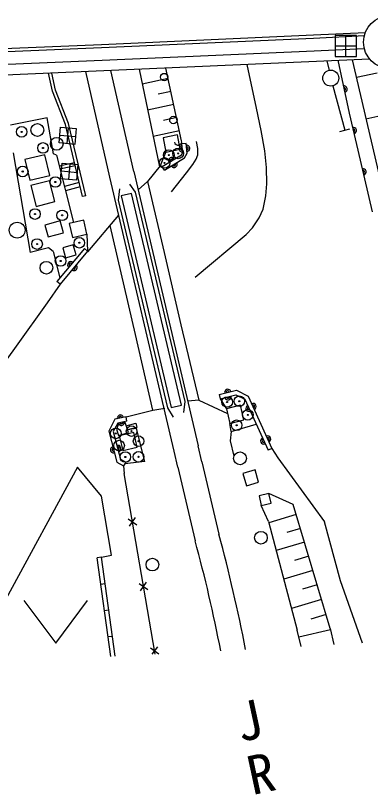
# Model space of a CAD drawing. Units: millimetres, scale not verified. Extents: x 40000 to 680000, y 20000 to 380000.
# Drawn here: x 338980 to 355710, y 235966 to 272651 of the extents above; entities that cross this region are included whole.
import ezdxf
from ezdxf.enums import TextEntityAlignment as Align

# ---------------------------------------------------------------- set-up
doc = ezdxf.new("R2010")
doc.units = ezdxf.units.MM
doc.header["$LTSCALE"] = 1000
doc.header["$PDMODE"] = 32
doc.header["$PDSIZE"] = 500
for name, color, linetype, lineweight in [('M-BGD', 7, 'Continuous', 25), ('M-BMK-HTXT', 7, 'Continuous', 13), ('M-BMK-OTRS', 5, 'Continuous', 25), ('M-BMK-ROW', 30, 'Continuous', 25), ('M-STR-STR1', 1, 'Continuous', 25), ('M-STR-STRC', 7, 'Continuous', 25)]:
    doc.layers.add(name, color=color, linetype=linetype, lineweight=lineweight)
doc.styles.add('ＭＳ ゴシック', font='')
doc.styles.get('ＭＳ ゴシック').set_extended_font_data('MS Gothic')

msp = doc.modelspace()

# ---------------------------------------------------------------- linework, layer by layer
at = {"layer": 'M-BGD'}
for p, q in [((353658, 270521), (353758, 270071)), ((354172, 270546), (354708, 268051)), ((343418, 265045), (342297, 270012)), ((344548, 265306), (343475, 270062)), ((344802, 270122), (345763, 265533)), ((346810, 266757), (346071, 270179)), ((350336, 268285), (349894, 270350)), ((340721, 269093), (340540, 269939)), ((340865, 269135), (340692, 269945)), ((346177, 269690), (344948, 269425)), ((356025, 269946), (355049, 269727)), ((353937, 269343), (354502, 267253)), ((341326, 267520), (340721, 269093)), ((341470, 267566), (340865, 269135)), ((346309, 269075), (345695, 268943)), ((346442, 268461), (345206, 268194)), ((350555, 267238), (350336, 268285)), ((340471, 267839), (338744, 267496)), ((340772, 266140), (340471, 267839)), ((346576, 267843), (345957, 267709)), ((354708, 268051), (355233, 265839)), ((356476, 267998), (355500, 267778)), ((342140, 264122), (341326, 267520)), ((342286, 264157), (341470, 267566)), ((341028, 266652), (341093, 267399)), ((341093, 267399), (341841, 267333)), ((341467, 267366), (341402, 266619)), ((341841, 267333), (341775, 266586)), ((346709, 267224), (345465, 266956)), ((350732, 266279), (350555, 267238)), ((354261, 267187), (354744, 267318)), ((341061, 267025), (341808, 266960)), ((346607, 267038), (345931, 266900)), ((345931, 266900), (346069, 266224)), ((346745, 266362), (346607, 267038)), ((347576, 266391), (347515, 266724)), ((341775, 266586), (341028, 266652)), ((346069, 266224), (346745, 266362)), ((346745, 266362), (346846, 266381)), ((347021, 266629), (346821, 266608)), ((346864, 266208), (346821, 266608)), ((347070, 266165), (347021, 266629)), ((347578, 266097), (347576, 266391)), ((338869, 266181), (339667, 261487)), ((340359, 266089), (339415, 265865)), ((340590, 265116), (340359, 266089)), ((340903, 266081), (340772, 266140)), ((340903, 266081), (341705, 262908)), ((346069, 266227), (345797, 265575)), ((345891, 265538), (346798, 266091)), ((346798, 266091), (346864, 266208)), ((346946, 265947), (347070, 266165)), ((347501, 265881), (347578, 266097)), ((350814, 265493), (350732, 266279)), ((339415, 265865), (339646, 264892)), ((341758, 265714), (341035, 265557)), ((341105, 264959), (341170, 265706)), ((341170, 265706), (341917, 265641)), ((341544, 265674), (341478, 264927)), ((341917, 265641), (341852, 264894)), ((345996, 265367), (346946, 265947)), ((347032, 265242), (347338, 265630)), ((347338, 265630), (347501, 265881)), ((355233, 265839), (355785, 263408)), ((341793, 265569), (341072, 265412)), ((341138, 265333), (341885, 265267)), ((344548, 265306), (347588, 252391)), ((345797, 265575), (345204, 264828)), ((345891, 265538), (345797, 265575)), ((345996, 265367), (345891, 265538)), ((346332, 264346), (347032, 265242)), ((350831, 264726), (350814, 265493)), ((339646, 264892), (340590, 265116)), ((340580, 264865), (339698, 264642)), ((340828, 263886), (340580, 264865)), ((341852, 264894), (341105, 264959)), ((346458, 252132), (343418, 265045)), ((339698, 264642), (339946, 263663)), ((341981, 264785), (341279, 264593)), ((342028, 264591), (341328, 264399)), ((344631, 264331), (344372, 264712)), ((345204, 264828), (344753, 264436)), ((345204, 264828), (345980, 261488)), ((350780, 264154), (350831, 264726)), ((342286, 264157), (342140, 264122)), ((343878, 264494), (343811, 263962)), ((344453, 264275), (343961, 264164)), ((343961, 264164), (346320, 254186)), ((346801, 254297), (344453, 264275)), ((346976, 254477), (344631, 264331)), ((350645, 263535), (350780, 264154)), ((339946, 263663), (340828, 263886)), ((343811, 263962), (346141, 254183)), ((350463, 263127), (350645, 263535)), ((342389, 261517), (343841, 263248)), ((350144, 262658), (350463, 263127)), ((341079, 262983), (340366, 262784)), ((340366, 262784), (340522, 262226)), ((341235, 262424), (341079, 262983)), ((342193, 263021), (341511, 262863)), ((341511, 262863), (341664, 262201)), ((342346, 262358), (342193, 263021)), ((344633, 257626), (343438, 262767)), ((340522, 262226), (341235, 262424)), ((341664, 262201), (342346, 262358)), ((342346, 262358), (342376, 261557)), ((347445, 260335), (349854, 262343)), ((349854, 262343), (350144, 262658)), ((340529, 261711), (339667, 261487)), ((340749, 261538), (340529, 261711)), ((342222, 261684), (340924, 260121)), ((341703, 261859), (341203, 261716)), ((341203, 261716), (341337, 261245)), ((341837, 261388), (341703, 261859)), ((342376, 261557), (342222, 261684)), ((340749, 261538), (341074, 260301)), ((342376, 261557), (341078, 259993)), ((341337, 261245), (341837, 261388)), ((342389, 261517), (342376, 261557)), ((345980, 261488), (346768, 258087)), ((341078, 259993), (340924, 260121)), ((341078, 259993), (340469, 259119)), ((340469, 259119), (339014, 257074)), ((346768, 258087), (347622, 254540)), ((345457, 254070), (344633, 257626)), ((339014, 257074), (337571, 255109)), ((348578, 254798), (349389, 255003)), ((349389, 255003), (349946, 254728)), ((348578, 254798), (348627, 254604)), ((348627, 254604), (349367, 254791)), ((348627, 254604), (348918, 254134)), ((349367, 254791), (349793, 254580)), ((349946, 254728), (351065, 252258)), ((346320, 254186), (346801, 254297)), ((346911, 253960), (346976, 254477)), ((347622, 254540), (347095, 254489)), ((347622, 254540), (348973, 253908)), ((349579, 254294), (348918, 254134)), ((349746, 253603), (349579, 254294)), ((349793, 254580), (350882, 252176)), ((344318, 253780), (345457, 254070)), ((345457, 254070), (346011, 254162)), ((346141, 254183), (346412, 253742)), ((348918, 254134), (349085, 253444)), ((343662, 253634), (343371, 253082)), ((344188, 253745), (343662, 253634)), ((344229, 253549), (343795, 253458)), ((344188, 253745), (344318, 253780)), ((344229, 253549), (344188, 253745)), ((349085, 253444), (349746, 253603)), ((343795, 253458), (343584, 253058)), ((343820, 253379), (343744, 253165)), ((343744, 253165), (343827, 252867)), ((344143, 253481), (343820, 253379)), ((344306, 253014), (344143, 253481)), ((344197, 253326), (344648, 253451)), ((344686, 253196), (344260, 253145)), ((344692, 253256), (344320, 253153)), ((344648, 253451), (344692, 253256)), ((345068, 251640), (344686, 253196)), ((349148, 253058), (349085, 253444)), ((349148, 253058), (350327, 253401)), ((343371, 253082), (343756, 251619)), ((343584, 253058), (343928, 251751)), ((343827, 252867), (344306, 253014)), ((344554, 253019), (343864, 252853)), ((343864, 252853), (344029, 252163)), ((344719, 252328), (344554, 253019)), ((349148, 253058), (349099, 252619)), ((347758, 251632), (347588, 252391)), ((349099, 252619), (349269, 251898)), ((344029, 252163), (344719, 252328)), ((346625, 251380), (346458, 252132)), ((351065, 252258), (350882, 252176)), ((351065, 252258), (351343, 251823)), ((343928, 251751), (344172, 251613)), ((351343, 251823), (353541, 248813)), ((341905, 251384), (338517, 245163)), ((343032, 250020), (341905, 251384)), ((343756, 251619), (344073, 251439)), ((344172, 251613), (344073, 251439)), ((344073, 251439), (344102, 251084)), ((345068, 251640), (344125, 251531)), ((346625, 251380), (347447, 247917)), ((347758, 251632), (348566, 248221)), ((345562, 242572), (344102, 251084)), ((350274, 251249), (349697, 251085)), ((349697, 251085), (349861, 250508)), ((350438, 250672), (350274, 251249)), ((349861, 250508), (350438, 250672)), ((343506, 247234), (343032, 250020)), ((350917, 250142), (350459, 250036)), ((350459, 250036), (350566, 249578)), ((351024, 249685), (350917, 250142)), ((352073, 249624), (350918, 250141)), ((350566, 249578), (351024, 249685)), ((350908, 248814), (350566, 249578)), ((353813, 243775), (352073, 249624)), ((352215, 249145), (350922, 248761)), ((344291, 248946), (344695, 248661)), ((344350, 248601), (344636, 249006)), ((350908, 248814), (352258, 243699)), ((354304, 246024), (353541, 248813)), ((352407, 248499), (351761, 248306)), ((352600, 247852), (351267, 247456)), ((343025, 247139), (342827, 247112)), ((343470, 242460), (342827, 247112)), ((343025, 247139), (343506, 247234)), ((343671, 242471), (343025, 247139)), ((352798, 247186), (352131, 246987)), ((352996, 246519), (351622, 246110)), ((342998, 245874), (343196, 245901)), ((344813, 245906), (345217, 245620)), ((344872, 245561), (345158, 245965)), ((353201, 245832), (352513, 245627)), ((355338, 243094), (354304, 246024)), ((339377, 245098), (340877, 243098)), ((340877, 243098), (342377, 245098)), ((353405, 245144), (351988, 244723)), ((343169, 244635), (343368, 244663)), ((353616, 244436), (352907, 244225)), ((352443, 242939), (352258, 243699)), ((353824, 243726), (352336, 243380)), ((353813, 243775), (353988, 243022)), ((343341, 243397), (343539, 243424)), ((345334, 242866), (345737, 242581)), ((345425, 242565), (345679, 242925))]:
    msp.add_line(p, q, dxfattribs=at)
msp.add_lwpolyline([(316460, 269539), (323039, 269752), (333052, 270127), (343059, 270543), (353062, 270992), (355421, 271105)], dxfattribs=at)
for centre, radius in [((353839, 269705), 375), ((345984, 269754), 175), ((346421, 267731), 175), ((340006, 267261), 300), ((339266, 267173), 25), ((340923, 266611), 300), ((340273, 266415), 25), ((346206, 266080), 25), ((346646, 266160), 25), ((346005, 265710), 25), ((339316, 265308), 25), ((340856, 264812), 25), ((339895, 263302), 25), ((341176, 263243), 25), ((339054, 262543), 375), ((341987, 261950), 25), ((339994, 261890), 25), ((340435, 260775), 300), ((341104, 261092), 25), ((348954, 254450), 25), ((349529, 254486), 25), ((349929, 253844), 25), ((349403, 253355), 25), ((343708, 252971), 25), ((344450, 253080), 25), ((343861, 252396), 25), ((344778, 252604), 25), ((349561, 251796), 300), ((344155, 251860), 25), ((344773, 251868), 25), ((350545, 248058), 300), ((345433, 246791), 300)]:
    msp.add_circle(centre, radius, dxfattribs=at)
for centre, radius, start, end in [((354464, 269189), 150, 282.126, 102.1187), ((354464, 269189), 75, 282.1296, 102.1127), ((354901, 267238), 150, 283.3387, 103.3387), ((354901, 267238), 75, 283.3417, 103.3321), ((346639, 266720), 175, 192.1827, 12.1745), ((346846, 266376), 150, 96.1832, 276.1809), ((346846, 266376), 75, 96.1905, 276.171), ((347045, 266397), 150, 276.0733, 96.077), ((347045, 266397), 75, 276.0632, 96.0751), ((346345, 265815), 150, 31.3807, 211.375), ((346345, 265815), 75, 31.3771, 211.377), ((346449, 265644), 150, 211.3759, 31.3866), ((346449, 265644), 75, 211.3885, 31.3824), ((355357, 265291), 150, 282.7988, 102.7988), ((355357, 265291), 75, 282.8073, 102.7927), ((341583, 260915), 150, 50.3013, 230.2934), ((341583, 260915), 75, 50.3005, 230.3122), ((341737, 260787), 150, 230.297, 50.305), ((341737, 260787), 75, 230.2973, 50.2973), ((348984, 254900), 150, 14.1823, 194.1883), ((348984, 254900), 75, 14.1826, 194.1849), ((348997, 254697), 150, 194.182, 14.182), ((348997, 254697), 75, 194.1764, 14.1813), ((349988, 254151), 150, 114.3792, 294.3641), ((350170, 254233), 150, 294.3696, 114.3696), ((350170, 254233), 75, 294.3693, 114.3759), ((349988, 254151), 75, 114.3707, 294.3707), ((343925, 253689), 150, 11.8538, 191.8635), ((343966, 253494), 150, 191.866, 11.8527), ((343925, 253689), 75, 11.8505, 191.8601), ((343966, 253494), 75, 191.8627, 11.8482), ((350864, 252701), 150, 294.376, 114.3682), ((350864, 252701), 75, 294.3759, 114.3759), ((343797, 252251), 150, 284.7809, 104.77), ((350682, 252618), 150, 114.3734, 294.3708), ((350682, 252618), 75, 114.3657, 294.3775), ((343603, 252200), 150, 104.7649, 284.7699), ((343603, 252200), 75, 104.7667, 284.7766), ((343797, 252251), 75, 284.7884, 104.7715), ((277243, 228828), 73913, 10.89624, 15.2115), ((277239, 228827), 72756, 11.0219, 15.2111)]:
    msp.add_arc(centre, radius, start, end, dxfattribs=at)
for p in [(339266, 267173), (340273, 266415), (346646, 266160), (346206, 266080), (346005, 265710), (339316, 265308), (340856, 264812), (339895, 263302), (341176, 263243), (339994, 261890), (341987, 261950), (341104, 261092), (348954, 254450), (349529, 254486), (349929, 253844), (349403, 253355), (343708, 252971), (344450, 253080), (344778, 252604), (343861, 252396), (344155, 251860), (344773, 251868)]:
    msp.add_point(p, dxfattribs=at)
at = {"layer": 'M-BMK-OTRS'}
msp.add_lwpolyline([(354853, 270573), (357034, 261224), (357237, 260337), (357237, 260336), (357251, 260276), (357623, 258608), (357980, 257011), (358368, 255287), (358410, 255062), (358651, 253770), (361589, 253757), (362183, 253822), (366005, 253929), (369328, 254040), (369596, 254050), (370899, 254081), (375445, 254260), (383760, 254544)], dxfattribs=at)
at = {"layer": 'M-BMK-ROW'}
for p, q in [((355048, 271716), (354048, 271716)), ((354048, 271716), (354048, 270716)), ((354548, 270716), (354548, 271716)), ((355048, 270716), (355048, 271716)), ((355048, 271216), (354048, 271216)), ((354048, 270716), (355048, 270716))]:
    msp.add_line(p, q, dxfattribs=at)
at = {"layer": 'M-STR-STR1'}
msp.add_line((332133, 269581), (355668, 270609), dxfattribs=at)
at = {"layer": 'M-STR-STRC'}
for points in [[(316290, 270284), (323013, 270502), (333022, 270876), (343026, 271293), (353027, 271741), (355472, 271858)], [(316365, 270136), (323014, 270352), (333023, 270726), (343027, 271143), (353028, 271591), (355423, 271706)]]:
    msp.add_lwpolyline(points, dxfattribs=at)
msp.add_circle((356635, 271401), 1250, dxfattribs=at)

# ---------------------------------------------------------------- texts
at = {"layer": 'M-BMK-HTXT', "style": 'ＭＳ ゴシック'}
for s, p in [('J', (349971, 239450)), ('R', (350550, 236957))]:
    msp.add_text(s, height=1833, rotation=12.179, dxfattribs=at).set_placement(p, align=Align.MIDDLE_CENTER)

doc.saveas('drawing.dxf')
